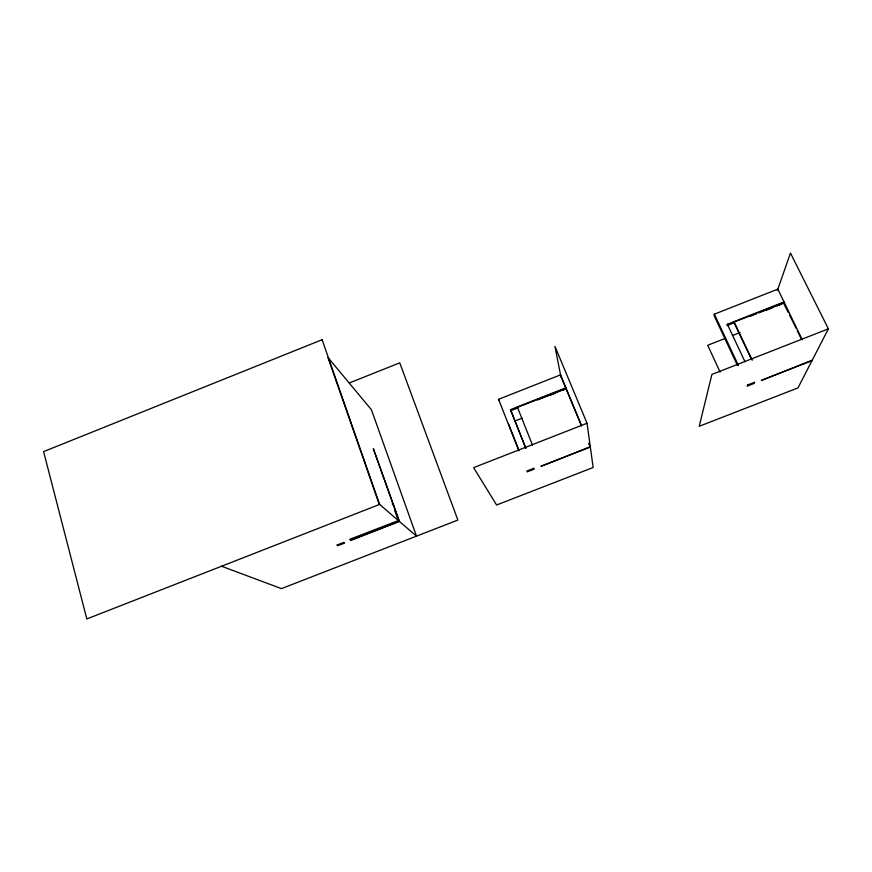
<?xml version="1.0" encoding="UTF-8"?>
<svg xmlns="http://www.w3.org/2000/svg" width="872" height="872" viewBox="0 0 872 872"><rect width="100%" height="100%" fill="white"/><g stroke="black" fill="none" stroke-linecap="round" stroke-linejoin="round"><path stroke-width="1.31" d="M802.218 339.742L777.846 289.133L714.364 314.171L714.07 315.533L737.461 365.455M784.135 301.919L727.346 324.264L727.008 325.605L733.962 322.869L734.322 321.528M777.344 290.583L790.468 253.054L828.4 328.842L797.967 387.909L699.213 426.277L711.912 374.415L828.4 328.842M783.601 303.336L788.419 312.656M349.182 383.015L399.758 362.85L457.865 520.061L281.438 588.622L221.564 566.233M518.916 450.9L498.566 399.3L560.543 374.851L581.504 425.569M525.707 448.023L510.502 409.622L565.917 387.811M566.004 388.258L517.456 407.366L532.509 445.145M783.917 302.486L734.18 322.062L752.253 360.234M537.49 399.954L566.092 388.705L562.407 390.394M750.182 316.253L756.384 313.8M758.869 312.83L782.467 303.543M510.894 410.658L517.674 407.998L517.303 406.952M549.981 395.278L554.952 393.327M766.226 310.17L772.428 307.729M777.399 305.778L781.116 304.317M514.633 421.122L522.099 418.189M725.144 338.412L707.704 345.268L720.119 372.104M732.622 335.48L740.099 332.537M587.041 423.258L473.616 467.632L496.615 505.008L593.156 467.49L587.041 423.258L554.952 346.358L560.969 377.053M350.751 540.073L399.147 521.216L373.336 448.699L399.452 521.478L351.122 540.313L349.618 539.354L398.406 520.573L394.482 509.837L395.43 510.687M590.279 446.704L540.956 466.324L590.333 447.074L588.785 443.347M812.257 360.18L761.398 380.399L811.996 360.67M393.697 505.771L392.302 503.678L393.261 504.55M789.596 315.054L796.082 328.264M797.259 330.662L801.39 339.066M734.039 322.607L751.501 359.493M727.346 324.264L744.993 361.706M714.364 314.171L738.41 365.455M560.761 376.006L581.559 425.961M498.566 399.3L499.002 400.368M510.502 409.622L525.86 448.35M508.409 423.574L518.328 448.72M589.189 443.336L589.352 444.469M747.566 384.999L747.151 386.143L754.226 383.397L754.662 382.23L747.566 384.999M322.117 339.709L43.6 451.62L86.819 618.946L379.625 504.398L322.117 339.709M343.59 542.482L336.81 545.12L337.791 545.709L344.549 543.071L343.59 542.482M533.784 468.329L526.862 471.033L527.211 471.872L534.111 469.191L533.784 468.329M416.478 536.149L379.069 503.918L327.937 357.455L371.45 409.786L416.478 536.149"/></g></svg>
